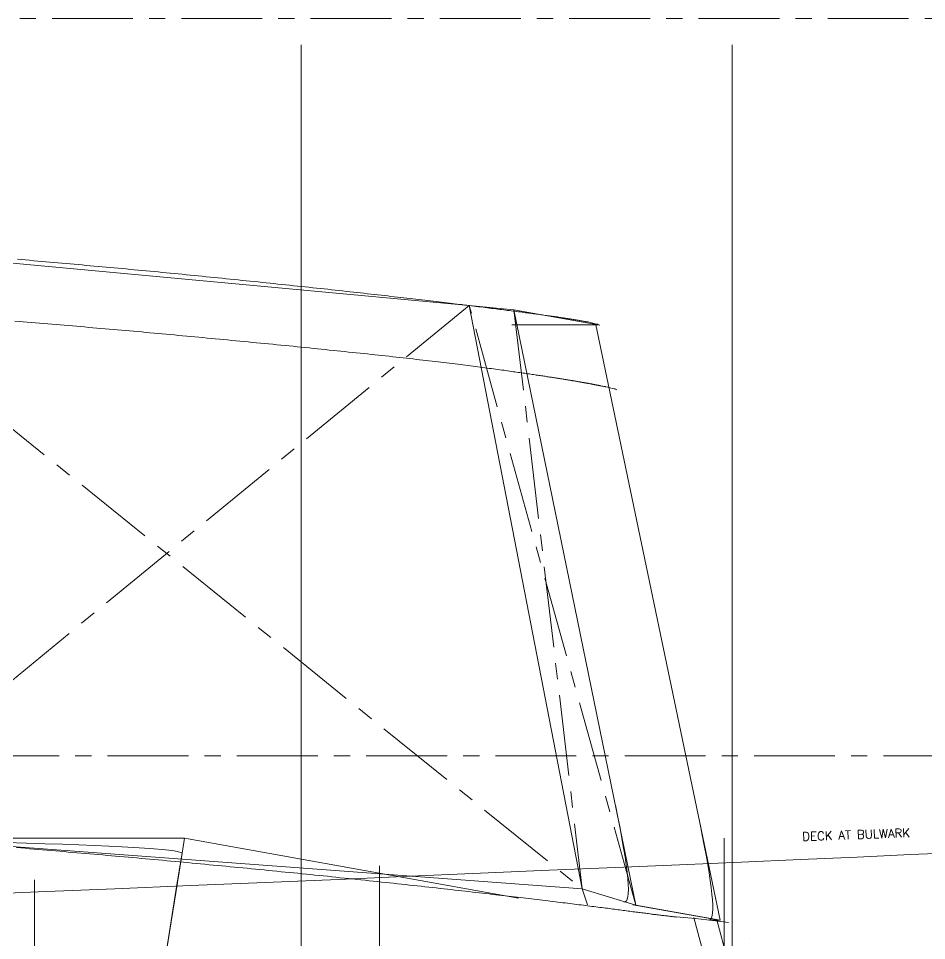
# Model space of a CAD drawing. Extents: x -3086 to 3308, y -97 to 4301.
# Drawn here: x 1172 to 2225, y 3186 to 4255 of the extents above; entities that cross this region are included whole.
import ezdxf

# ---------------------------------------------------------------- set-up
doc = ezdxf.new("R2010")
doc.units = 0
doc.header["$LTSCALE"] = 3
doc.header["$MEASUREMENT"] = 0
doc.linetypes.add('CENTER', pattern=[50, 31.25, -6.25, 6.25, -6.25])
for name, color, linetype in [('10', 7, 'CONTINUOUS'), ('22', 7, 'CONTINUOUS'), ('23', 7, 'CONTINUOUS'), ('3', 7, 'CONTINUOUS'), ('CENTER', 1, 'CENTER'), ('P1', 1, 'CONTINUOUS'), ('P3', 7, 'CONTINUOUS'), ('P5', 3, 'CONTINUOUS')]:
    doc.layers.add(name, color=color, linetype=linetype)
doc.styles.get("Standard").update_dxf_attribs({"font": 'SIMPLEX'})

msp = doc.modelspace()

# ---------------------------------------------------------------- linework, layer by layer
at = {"layer": '10', "lineweight": 0}
msp.add_line((1751.9, 3234.8, -14850), (1364.5, 3304.5, -14850), dxfattribs=at)
at = {"layer": '22', "lineweight": 0}
msp.add_line((2056, 2934.1, -11450), (1982.1, 3209.7, -11450), dxfattribs=at)
at = {"layer": '23', "lineweight": 0}
msp.add_line((2028, 2942.2, -11050), (1955.5, 3212.6, -11050), dxfattribs=at)
at = {"layer": '3', "lineweight": 0}
msp.add_polyline3d([(1847.6, 3828.9, -12122.2), (1847.2, 3829, -12112.3), (1846.7, 3829.1, -12102.6), (1846.3, 3829.2, -12093.1), (1845.8, 3829.3, -12083.8), (1845.4, 3829.4, -12074.7), (1844.9, 3829.5, -12065.8), (1844.5, 3829.6, -12057.1), (1844, 3829.7, -12048.6), (1843.5, 3829.8, -12040.3), (1843.1, 3829.9, -12032.1), (1842.6, 3829.9, -12024.2), (1842.1, 3830, -12016.4), (1841.6, 3830.1, -12008.7), (1841.1, 3830.2, -12001.3), (1840.6, 3830.3, -11994), (1840.2, 3830.4, -11986.9), (1839.7, 3830.5, -11979.9), (1839.2, 3830.6, -11973), (1838.6, 3830.7, -11966.4), (1838.1, 3830.8, -11959.8), (1837.6, 3830.9, -11953.4), (1837.1, 3831, -11947.2), (1836.6, 3831.1, -11941.1), (1836.1, 3831.2, -11935.1), (1835.5, 3831.3, -11929.2), (1835, 3831.4, -11923.5), (1834.5, 3831.5, -11917.9), (1833.9, 3831.6, -11912.4), (1833.4, 3831.7, -11907), (1832.8, 3831.8, -11901.7), (1832.3, 3831.9, -11896.5), (1831.7, 3832, -11891.5), (1831.1, 3832.1, -11886.5), (1830.6, 3832.2, -11881.6), (1830, 3832.3, -11876.8), (1829.4, 3832.4, -11872.1), (1828.8, 3832.5, -11867.5), (1828.2, 3832.6, -11863), (1827.7, 3832.7, -11858.5), (1827.1, 3832.8, -11854.1), (1826.5, 3832.9, -11849.8), (1825.9, 3833, -11845.6), (1825.3, 3833.2, -11841.4), (1824.6, 3833.3, -11837.3), (1824, 3833.4, -11833.2), (1823.4, 3833.5, -11829.2), (1822.8, 3833.6, -11825.2), (1822.1, 3833.7, -11821.3), (1821.5, 3833.8, -11817.4), (1820.9, 3833.9, -11813.6), (1820.2, 3834, -11809.8), (1819.6, 3834.1, -11806), (1818.9, 3834.2, -11802.3), (1818.3, 3834.4, -11798.6), (1817.6, 3834.5, -11794.9), (1816.9, 3834.6, -11791.3), (1816.2, 3834.7, -11787.6), (1815.5, 3834.8, -11784), (1814.8, 3834.9, -11780.5), (1814.1, 3835.1, -11776.9), (1813.4, 3835.2, -11773.4), (1812.7, 3835.3, -11769.9), (1811.9, 3835.4, -11766.5), (1811.2, 3835.6, -11763), (1810.4, 3835.7, -11759.6), (1809.6, 3835.8, -11756.2), (1808.8, 3835.9, -11752.8), (1808, 3836.1, -11749.4), (1807.2, 3836.2, -11746.1), (1806.3, 3836.3, -11742.8), (1805.5, 3836.5, -11739.4), (1804.6, 3836.6, -11736.1), (1803.7, 3836.8, -11732.9), (1802.8, 3836.9, -11729.6), (1801.9, 3837.1, -11726.3), (1800.9, 3837.2, -11723.1), (1800, 3837.4, -11719.8), (1799, 3837.5, -11716.6), (1798, 3837.7, -11713.4), (1796.9, 3837.8, -11710.1), (1795.9, 3838, -11706.9), (1794.8, 3838.2, -11703.7), (1793.7, 3838.3, -11700.5), (1792.6, 3838.5, -11697.3), (1791.5, 3838.7, -11694.1), (1790.3, 3838.9, -11690.9), (1789.1, 3839, -11687.7), (1787.9, 3839.2, -11684.5), (1786.7, 3839.4, -11681.4), (1785.4, 3839.6, -11678.2), (1784.1, 3839.8, -11675), (1782.8, 3840, -11671.8), (1781.4, 3840.2, -11668.5), (1780.1, 3840.4, -11665.3), (1778.7, 3840.6, -11662.1), (1777.2, 3840.8, -11658.9), (1775.8, 3841.1, -11655.6), (1774.3, 3841.3, -11652.4), (1772.7, 3841.5, -11649.1), (1771.2, 3841.7, -11645.9), (1769.6, 3842, -11642.6), (1767.9, 3842.2, -11639.3), (1766.3, 3842.5, -11636), (1764.6, 3842.7, -11632.7), (1762.9, 3843, -11629.3), (1761.1, 3843.2, -11626), (1759.3, 3843.5, -11622.6), (1757.5, 3843.8, -11619.3), (1755.6, 3844, -11615.9), (1753.7, 3844.3, -11612.5), (1751.7, 3844.6, -11609.1), (1749.8, 3844.9, -11605.7), (1747.8, 3845.2, -11602.2), (1745.7, 3845.4, -11598.8), (1743.6, 3845.7, -11595.3), (1741.5, 3846, -11591.9), (1739.3, 3846.3, -11588.4), (1737.1, 3846.7, -11584.9), (1734.9, 3847, -11581.4), (1732.6, 3847.3, -11577.9), (1730.3, 3847.6, -11574.4), (1727.9, 3847.9, -11570.8), (1725.5, 3848.2, -11567.3), (1723.1, 3848.6, -11563.7), (1720.6, 3848.9, -11560.1), (1718.1, 3849.2, -11556.5), (1715.5, 3849.6, -11552.9), (1712.9, 3849.9, -11549.3), (1710.3, 3850.3, -11545.7), (1707.6, 3850.6, -11542), (1704.9, 3851, -11538.4), (1702.1, 3851.3, -11534.7), (1699.3, 3851.7, -11531.1), (1696.4, 3852.1, -11527.4), (1693.5, 3852.4, -11523.7), (1690.6, 3852.8, -11520), (1687.6, 3853.2, -11516.2), (1684.6, 3853.6, -11512.5), (1681.5, 3854, -11508.8), (1678.4, 3854.3, -11505), (1675.2, 3854.7, -11501.2), (1672, 3855.1, -11497.4), (1668.7, 3855.5, -11493.7), (1665.4, 3855.9, -11489.8), (1662.1, 3856.3, -11486), (1658.7, 3856.7, -11482.2), (1655.2, 3857.1, -11478.4), (1651.7, 3857.6, -11474.5), (1648.2, 3858, -11470.6), (1644.6, 3858.4, -11466.7), (1640.9, 3858.8, -11462.9), (1637.2, 3859.2, -11459), (1633.5, 3859.7, -11455), (1629.7, 3860.1, -11451.1), (1625.9, 3860.5, -11447.2), (1622, 3861, -11443.2), (1618.1, 3861.4, -11439.3), (1614.1, 3861.8, -11435.3), (1610.1, 3862.3, -11431.4), (1606.1, 3862.7, -11427.4), (1602, 3863.2, -11423.4), (1597.9, 3863.6, -11419.5), (1593.8, 3864.1, -11415.5), (1589.6, 3864.5, -11411.5), (1585.4, 3865, -11407.5), (1581.1, 3865.4, -11403.5), (1576.8, 3865.9, -11399.5), (1572.5, 3866.4, -11395.5), (1568.2, 3866.8, -11391.5), (1563.8, 3867.3, -11387.6), (1559.4, 3867.7, -11383.6), (1554.9, 3868.2, -11379.6), (1550.5, 3868.7, -11375.6), (1546, 3869.1, -11371.6), (1541.5, 3869.6, -11367.7), (1537, 3870.1, -11363.7), (1532.4, 3870.5, -11359.7), (1527.9, 3871, -11355.8), (1523.3, 3871.5, -11351.8), (1518.7, 3871.9, -11347.9), (1514, 3872.4, -11344), (1509.4, 3872.9, -11340), (1504.7, 3873.4, -11336.1), (1500, 3873.8, -11332.2), (1495.4, 3874.3, -11328.3), (1490.7, 3874.8, -11324.4), (1485.9, 3875.2, -11320.6), (1481.2, 3875.7, -11316.7), (1476.5, 3876.2, -11312.9), (1471.7, 3876.6, -11309.1), (1467, 3877.1, -11305.3), (1462.2, 3877.6, -11301.5), (1457.5, 3878, -11297.7), (1452.7, 3878.5, -11293.9), (1447.9, 3879, -11290.2), (1443.2, 3879.4, -11286.5), (1438.4, 3879.9, -11282.8), (1433.6, 3880.4, -11279.1), (1428.9, 3880.8, -11275.4), (1424.1, 3881.3, -11271.8), (1419.3, 3881.7, -11268.2), (1414.6, 3882.2, -11264.6), (1409.8, 3882.6, -11261), (1405, 3883.1, -11257.5), (1400.3, 3883.5, -11253.9), (1395.5, 3884, -11250.4), (1390.8, 3884.4, -11246.9), (1386, 3884.9, -11243.5), (1381.3, 3885.3, -11240), (1376.5, 3885.8, -11236.6), (1371.8, 3886.2, -11233.2), (1367.1, 3886.7, -11229.8), (1362.3, 3887.1, -11226.5), (1357.6, 3887.5, -11223.1), (1352.8, 3888, -11219.8), (1348.1, 3888.4, -11216.5), (1343.4, 3888.8, -11213.2), (1338.6, 3889.3, -11210), (1333.9, 3889.7, -11206.7), (1329.2, 3890.1, -11203.5), (1324.4, 3890.6, -11200.3), (1319.7, 3891, -11197.1), (1315, 3891.4, -11193.9), (1310.2, 3891.8, -11190.8), (1305.5, 3892.3, -11187.7), (1300.8, 3892.7, -11184.5), (1296.1, 3893.1, -11181.4), (1291.3, 3893.5, -11178.4), (1286.6, 3893.9, -11175.3), (1281.9, 3894.3, -11172.3), (1277.1, 3894.8, -11169.2), (1272.4, 3895.2, -11166.2), (1267.7, 3895.6, -11163.2), (1262.9, 3896, -11160.3), (1258.2, 3896.4, -11157.3), (1253.5, 3896.8, -11154.4), (1248.7, 3897.2, -11151.4), (1244, 3897.7, -11148.5), (1239.2, 3898.1, -11145.6), (1234.5, 3898.5, -11142.8), (1229.8, 3898.9, -11139.9), (1225, 3899.3, -11137.1), (1220.3, 3899.7, -11134.2), (1215.5, 3900.1, -11131.4), (1210.8, 3900.5, -11128.6), (1206, 3900.9, -11125.8), (1201.3, 3901.3, -11123), (1196.5, 3901.7, -11120.3), (1191.8, 3902.1, -11117.5), (1187, 3902.5, -11114.8), (1182.2, 3902.9, -11112.1), (1177.5, 3903.3, -11109.4), (1172.7, 3903.7, -11106.7), (1167.9, 3904.1, -11104)], dxfattribs=at)
at = {"layer": 'CENTER', "color": 5, "lineweight": 0}
for p, q in [((-2989.1, 4255, -10650), (3163.7, 4255, -10650)), ((3169.1, 3400, -10650), (-2987.4, 3400, -10650))]:
    msp.add_line(p, q, dxfattribs=at)
at = {"layer": 'CENTER', "lineweight": 0}
for p, q in [((895.5, 3996.3, -11228.3), (1825.9, 3245.7, -10461.1)), ((1694.8, 3922.2, -11774.2), (948.8, 3310.7, -9830.1))]:
    msp.add_line(p, q, dxfattribs=at)
at = {"layer": 'CENTER', "lineweight": 0, "extrusion": (0, 1, 0)}
for p, q in [((1888.3, 3226.7, -11516.4), (1694.8, 3922.2, -11774.2)), ((1746.8, 3917.1, -12714), (1825.9, 3245.7, -10461.1))]:
    msp.add_line(p, q, dxfattribs=at)
at = {"layer": 'P1', "lineweight": 0}
for p, q in [((1500, 0, -10650), (1500, 4224.4, -10650)), ((2000, 0, -10650), (2000, 4224.4, -10650)), ((1844.3, 3899.6, -12700), (1744.3, 3899.6, -12700)), ((1990.6, 3304.6, 78.5), (1990.6, 2426.6, 78.5)), ((1590.6, 3272.5, 78.5), (1590.6, 1915.4, 78.5)), ((1190.6, 3256.3, 78.5), (1190.6, 1391, 78.5)), ((1983, 3209.6, -11450), (1884.6, 3227.3, -11450))]:
    msp.add_line(p, q, dxfattribs=at)
at = {"layer": 'P1', "lineweight": 0, "extrusion": (-5.14008e-15, 0.999974, -0.007143)}
for p, q in [((1694.8, 3922.2, -11774.2), (1746.8, 3917.1, -12714)), ((1746.8, 3917.1, -12714), (1888.3, 3226.7, -11516.4))]:
    msp.add_line(p, q, dxfattribs=at)
at = {"layer": 'P1', "lineweight": 0, "extrusion": (0, 1, 0)}
for p, q in [((1694.8, 3922.2, -11774.2), (1825.9, 3245.7, -10461.1)), ((1746.8, 3917.1, -12714), (1844.3, 3899.6, -12700)), ((1825.9, 3245.7, -10461.1), (948.8, 3310.7, -9830.1)), ((1825.9, 3245.7, -10461.1), (1832.1, 3227.3, -10458.1)), ((1825.9, 3245.7, -10461.1), (1827.1, 3245.4, -10481.5)), ((1888.3, 3226.7, -11516.4), (1827.1, 3245.4, -10481.5)), ((1888.3, 3226.7, -11516.4), (1985.9, 3209.2, -11502.4)), ((1983, 3209.6, -11450), (1985.9, 3209.2, -11502.4))]:
    msp.add_line(p, q, dxfattribs=at)
at = {"layer": 'P1', "lineweight": 0, "extrusion": (-0.954014, -0.294673, -0.054999)}
msp.add_line((1973.5, 3209.4, -11294.3), (1985.9, 3209.2, -11502.4), dxfattribs=at)
at = {"layer": 'P1', "lineweight": 0, "extrusion": (-7.03121e-18, -0.999974, 0.007143)}
for points, elevation in [([(1827.5, -12094, -0.000794), (1831.9, -12195.9, -0.00313), (1832.9, -12221.8, -0.000147), (1843.7, -12595.9, -0.002123), (1844.3, -12621.8, -0.00101), (1846.4, -12735.5, -0.001378)], -3990.4), ([(1847.6, -12094.5, -0.000794), (1852, -12196.5, -0.00313), (1852.9, -12222.3, -0.000147), (1863.8, -12596.5, -0.002123), (1864.4, -12622.4, -0.000835), (1866.2, -12716.4, -0.001378)], -3915.4)]:
    msp.add_lwpolyline(points, format="xyb", dxfattribs=dict(at, elevation=elevation))
at = {"layer": 'P1', "lineweight": 0, "extrusion": (-0.954014, -0.294673, -0.054999)}
for centre, start, end in [((-3333.2, -11446.8, -2119.3), 329.5612, 1.8836), ((-3284, -11431.2, -2207.6), 329.6589, 359.8744)]:
    msp.add_arc(centre, 800, start, end, dxfattribs=at)
at = {"layer": 'P3', "lineweight": 0, "extrusion": (0, 1, 0)}
msp.add_line((1694.8, 3922.2, -11774.2), (895.5, 3996.3, -11228.3), dxfattribs=at)
at = {"layer": 'P3', "lineweight": 0, "extrusion": (-5.14008e-15, 0.999974, -0.007143)}
msp.add_line((1841.8, 3899.6, -12701.4), (1985.9, 3209.2, -11502.4), dxfattribs=at)
at = {"layer": 'P3', "color": 7, "lineweight": 0}
for p, q in [((-1100, 3304.5, -14850), (1364.5, 3304.5, -14850)), ((1364.5, 3304.5, -14850), (1361.7, 3286.9, -15617.1)), ((1361.7, 3286.9, -15617.1), (1360.3, 3278, -16005.8))]:
    msp.add_line(p, q, dxfattribs=at)
at = {"layer": 'P3', "color": 7, "lineweight": 0, "extrusion": (2.44079e-30, -1, 0)}
msp.add_line((1361.7, 3286.9, -15617.1), (1295, 2870, -15614.9), dxfattribs=at)
at = {"layer": 'P3', "lineweight": 0}
for p, q in [((1360.9, 3282.1, -15850), (1295, 2870.5, -15850)), ((1359.6, 3273.8, -16250), (1295, 2870, -16250)), ((1360.3, 3277.9, -16012.2), (1355, 3244.9, -17450)), ((1358.2, 3264.9, -16650), (1295, 2870, -16650)), ((1356.6, 3255.2, -17050), (1295, 2870, -17050)), ((1355, 3244.9, -17450), (1295, 2870, -17450))]:
    msp.add_line(p, q, dxfattribs=at)
at = {"layer": 'P3', "lineweight": 0, "extrusion": (0, 0.999974, -0.007143)}
msp.add_line((2020.2, 3187.7, -14506.5), (2020.2, 3187.7, -14506.5), dxfattribs=at)
at = {"layer": 'P3', "lineweight": 0, "extrusion": (-7.03121e-18, -0.999974, 0.007143), "elevation": -3290}
for points in [[(1935.1, -10757.2), (1957.2, -11022.7), (1983.5, -11422.7), (1986.6, -11479.1)], [(1986.6, -11479.1), (1995.7, -11644.3)]]:
    msp.add_lwpolyline(points, dxfattribs=at)
at = {"layer": 'P3', "lineweight": 0}
for points in [[(1827.5, 3903.9, -12122.2), (1826.5, 3904.1, -12109.5), (1825.4, 3904.3, -12097.1), (1824.4, 3904.5, -12085.1), (1823.3, 3904.7, -12073.5), (1822.3, 3904.9, -12062.2), (1821.2, 3905.1, -12051.2), (1820, 3905.3, -12040.6), (1818.9, 3905.4, -12030.3), (1817.8, 3905.6, -12020.3), (1816.6, 3905.8, -12010.5), (1815.4, 3906, -12001.1), (1814.2, 3906.2, -11992), (1813, 3906.4, -11983.2), (1811.8, 3906.6, -11974.6), (1810.6, 3906.8, -11966.3), (1809.3, 3907, -11958.3), (1808, 3907.2, -11950.5), (1806.7, 3907.4, -11942.9), (1805.4, 3907.6, -11935.6), (1804.1, 3907.8, -11928.6), (1802.7, 3908, -11921.7), (1801.3, 3908.2, -11915.1), (1799.9, 3908.4, -11908.7), (1798.5, 3908.6, -11902.4), (1797.1, 3908.8, -11896.4), (1795.6, 3909, -11890.6), (1794.1, 3909.2, -11884.9), (1792.6, 3909.4, -11879.4), (1791.1, 3909.7, -11874.1), (1789.6, 3909.9, -11869), (1788, 3910.1, -11863.9), (1786.5, 3910.3, -11859.1), (1784.9, 3910.5, -11854.3), (1783.2, 3910.7, -11849.7), (1781.6, 3911, -11845.3), (1779.9, 3911.2, -11840.9), (1778.2, 3911.4, -11836.7), (1776.5, 3911.6, -11832.5), (1774.8, 3911.9, -11828.4), (1773, 3912.1, -11824.5), (1771.2, 3912.3, -11820.6), (1769.4, 3912.6, -11816.7), (1767.6, 3912.8, -11813), (1765.8, 3913.1, -11809.3), (1763.9, 3913.3, -11805.6), (1762, 3913.6, -11802), (1760, 3913.8, -11798.4), (1758.1, 3914.1, -11794.9), (1756.1, 3914.3, -11791.3), (1754.1, 3914.6, -11787.8), (1752.1, 3914.8, -11784.3), (1750, 3915.1, -11780.8), (1748, 3915.4, -11777.3), (1745.9, 3915.7, -11773.8), (1743.7, 3915.9, -11770.3), (1741.6, 3916.2, -11766.8), (1739.4, 3916.5, -11763.3), (1737.2, 3916.8, -11759.9), (1734.9, 3917.1, -11756.4), (1732.6, 3917.3, -11752.9), (1730.3, 3917.6, -11749.4), (1728, 3917.9, -11746), (1725.7, 3918.2, -11742.5), (1723.3, 3918.5, -11739), (1720.9, 3918.8, -11735.5), (1718.4, 3919.1, -11732.1), (1715.9, 3919.4, -11728.6), (1713.4, 3919.8, -11725.1), (1710.9, 3920.1, -11721.7), (1708.3, 3920.4, -11718.2), (1705.7, 3920.7, -11714.7), (1703.1, 3921, -11711.2), (1700.4, 3921.4, -11707.8), (1697.7, 3921.7, -11704.3), (1695, 3922, -11700.8), (1692.2, 3922.4, -11697.3), (1689.4, 3922.7, -11693.8), (1686.6, 3923.1, -11690.3), (1683.8, 3923.4, -11686.8), (1680.9, 3923.8, -11683.3), (1677.9, 3924.1, -11679.8), (1675, 3924.5, -11676.2), (1672, 3924.8, -11672.7), (1668.9, 3925.2, -11669.2), (1665.9, 3925.6, -11665.6), (1662.7, 3925.9, -11662.1), (1659.6, 3926.3, -11658.5), (1656.4, 3926.7, -11654.9), (1653.2, 3927.1, -11651.4), (1650, 3927.4, -11647.8), (1646.7, 3927.8, -11644.2), (1643.3, 3928.2, -11640.6), (1640, 3928.6, -11637), (1636.6, 3929, -11633.3), (1633.1, 3929.4, -11629.7), (1629.6, 3929.8, -11626), (1626.1, 3930.2, -11622.4), (1622.5, 3930.6, -11618.7), (1618.9, 3931, -11615), (1615.3, 3931.5, -11611.3), (1611.6, 3931.9, -11607.6), (1607.9, 3932.3, -11603.9), (1604.1, 3932.7, -11600.1), (1600.3, 3933.2, -11596.4), (1596.5, 3933.6, -11592.6), (1592.6, 3934, -11588.8), (1588.7, 3934.5, -11585), (1584.8, 3934.9, -11581.2), (1580.8, 3935.4, -11577.4), (1576.8, 3935.8, -11573.6), (1572.8, 3936.3, -11569.8), (1568.7, 3936.7, -11566), (1564.6, 3937.2, -11562.2), (1560.5, 3937.6, -11558.3), (1556.3, 3938.1, -11554.5), (1552.1, 3938.5, -11550.7), (1547.9, 3939, -11546.8), (1543.7, 3939.5, -11543), (1539.4, 3939.9, -11539.1), (1535.1, 3940.4, -11535.3), (1530.8, 3940.9, -11531.4), (1526.4, 3941.3, -11527.6), (1522.1, 3941.8, -11523.7), (1517.7, 3942.3, -11519.9), (1513.3, 3942.7, -11516.1), (1508.9, 3943.2, -11512.2), (1504.4, 3943.7, -11508.4), (1500, 3944.2, -11504.6), (1495.5, 3944.6, -11500.7), (1491, 3945.1, -11496.9), (1486.5, 3945.6, -11493.1), (1482, 3946.1, -11489.3), (1477.4, 3946.5, -11485.5), (1472.9, 3947, -11481.7), (1468.3, 3947.5, -11477.9), (1463.8, 3948, -11474.2), (1459.2, 3948.5, -11470.4), (1454.6, 3948.9, -11466.7), (1450, 3949.4, -11463), (1445.4, 3949.9, -11459.2), (1440.8, 3950.4, -11455.5), (1436.1, 3950.8, -11451.8), (1431.5, 3951.3, -11448.2), (1426.9, 3951.8, -11444.5), (1422.2, 3952.3, -11440.9), (1417.6, 3952.7, -11437.2), (1413, 3953.2, -11433.6), (1408.3, 3953.7, -11430), (1403.7, 3954.1, -11426.5), (1399, 3954.6, -11422.9), (1394.4, 3955.1, -11419.4), (1389.7, 3955.5, -11415.9), (1385.1, 3956, -11412.4), (1380.5, 3956.4, -11408.9), (1375.8, 3956.9, -11405.5), (1371.2, 3957.4, -11402), (1366.5, 3957.8, -11398.6), (1361.9, 3958.3, -11395.2), (1357.3, 3958.7, -11391.9), (1352.6, 3959.2, -11388.5), (1348, 3959.6, -11385.2), (1343.4, 3960.1, -11381.9), (1338.7, 3960.5, -11378.6), (1334.1, 3961, -11375.3), (1329.4, 3961.4, -11372), (1324.8, 3961.8, -11368.8), (1320.2, 3962.3, -11365.6), (1315.5, 3962.7, -11362.4), (1310.9, 3963.2, -11359.2), (1306.2, 3963.6, -11356), (1301.6, 3964, -11352.9), (1297, 3964.5, -11349.7), (1292.3, 3964.9, -11346.6), (1287.7, 3965.3, -11343.5), (1283, 3965.8, -11340.4), (1278.4, 3966.2, -11337.4), (1273.7, 3966.6, -11334.3), (1269.1, 3967, -11331.3), (1264.4, 3967.5, -11328.3), (1259.8, 3967.9, -11325.3), (1255.1, 3968.3, -11322.3), (1250.4, 3968.7, -11319.3), (1245.8, 3969.2, -11316.4), (1241.1, 3969.6, -11313.4), (1236.4, 3970, -11310.5), (1231.8, 3970.4, -11307.6), (1227.1, 3970.8, -11304.7), (1222.4, 3971.3, -11301.9), (1217.7, 3971.7, -11299), (1213.1, 3972.1, -11296.1), (1208.4, 3972.5, -11293.3), (1203.7, 3972.9, -11290.5), (1199, 3973.3, -11287.7), (1194.3, 3973.7, -11284.9), (1189.6, 3974.1, -11282.1), (1184.9, 3974.6, -11279.4), (1180.2, 3975, -11276.6), (1175.5, 3975.4, -11273.9), (1170.8, 3975.8, -11271.2)], [(1827.5, 3903.9, -12122.2), (1826.5, 3904.1, -12113.2), (1825.4, 3904.3, -12104.5), (1824.4, 3904.5, -12096), (1823.3, 3904.7, -12087.6), (1822.3, 3904.9, -12079.5), (1821.2, 3905.1, -12071.6), (1820, 3905.3, -12063.8), (1818.9, 3905.4, -12056.3), (1817.8, 3905.6, -12048.9), (1816.6, 3905.8, -12041.7), (1815.4, 3906, -12034.7), (1814.2, 3906.2, -12027.8), (1813, 3906.4, -12021.2), (1811.8, 3906.6, -12014.6), (1810.6, 3906.8, -12008.3), (1809.3, 3907, -12002.1), (1808, 3907.2, -11996), (1806.7, 3907.4, -11990.1), (1805.4, 3907.6, -11984.3), (1804.1, 3907.8, -11978.6), (1802.7, 3908, -11973.1), (1801.3, 3908.2, -11967.7), (1799.9, 3908.4, -11962.5), (1798.5, 3908.6, -11957.3), (1797.1, 3908.8, -11952.3), (1795.6, 3909, -11947.4), (1794.1, 3909.2, -11942.6), (1792.6, 3909.4, -11937.9), (1791.1, 3909.7, -11933.3), (1789.6, 3909.9, -11928.7), (1788, 3910.1, -11924.3), (1786.5, 3910.3, -11920), (1784.9, 3910.5, -11915.7), (1783.2, 3910.7, -11911.5), (1781.6, 3911, -11907.4), (1779.9, 3911.2, -11903.4), (1778.2, 3911.4, -11899.4), (1776.5, 3911.6, -11895.5), (1774.8, 3911.9, -11891.6), (1773, 3912.1, -11887.8), (1771.2, 3912.3, -11884.1), (1769.4, 3912.6, -11880.3), (1767.6, 3912.8, -11876.7), (1765.8, 3913.1, -11873), (1763.9, 3913.3, -11869.4), (1762, 3913.6, -11865.8), (1760, 3913.8, -11862.3), (1758.1, 3914.1, -11858.7), (1756.1, 3914.3, -11855.2), (1754.1, 3914.6, -11851.7), (1752.1, 3914.8, -11848.2), (1750, 3915.1, -11844.7), (1748, 3915.4, -11841.2), (1745.9, 3915.7, -11837.7), (1743.7, 3915.9, -11834.2), (1741.6, 3916.2, -11830.7), (1739.4, 3916.5, -11827.2), (1737.2, 3916.8, -11823.7), (1734.9, 3917.1, -11820.2), (1732.6, 3917.3, -11816.8), (1730.3, 3917.6, -11813.3), (1728, 3917.9, -11809.8), (1725.7, 3918.2, -11806.4), (1723.3, 3918.5, -11802.9), (1720.9, 3918.8, -11799.4), (1718.4, 3919.1, -11795.9), (1715.9, 3919.4, -11792.5), (1713.4, 3919.8, -11789), (1710.9, 3920.1, -11785.5), (1708.3, 3920.4, -11782.1), (1705.7, 3920.7, -11778.6), (1703.1, 3921, -11775.1), (1700.4, 3921.4, -11771.6), (1697.7, 3921.7, -11768.1), (1695, 3922, -11764.7), (1692.2, 3922.4, -11761.2), (1689.4, 3922.7, -11757.7), (1686.6, 3923.1, -11754.2), (1683.8, 3923.4, -11750.7), (1680.9, 3923.8, -11747.1), (1677.9, 3924.1, -11743.6), (1675, 3924.5, -11740.1), (1672, 3924.8, -11736.6), (1668.9, 3925.2, -11733), (1665.9, 3925.6, -11729.5), (1662.7, 3925.9, -11725.9), (1659.6, 3926.3, -11722.4), (1656.4, 3926.7, -11718.8), (1653.2, 3927.1, -11715.2), (1650, 3927.4, -11711.7), (1646.7, 3927.8, -11708.1), (1643.3, 3928.2, -11704.4), (1640, 3928.6, -11700.8), (1636.6, 3929, -11697.2), (1633.1, 3929.4, -11693.6), (1629.6, 3929.8, -11689.9), (1626.1, 3930.2, -11686.2), (1622.5, 3930.6, -11682.6), (1618.9, 3931, -11678.9), (1615.3, 3931.5, -11675.2), (1611.6, 3931.9, -11671.5), (1607.9, 3932.3, -11667.7), (1604.1, 3932.7, -11664), (1600.3, 3933.2, -11660.2), (1596.5, 3933.6, -11656.5), (1592.6, 3934, -11652.7), (1588.7, 3934.5, -11648.9), (1584.8, 3934.9, -11645.1), (1580.8, 3935.4, -11641.3), (1576.8, 3935.8, -11637.5), (1572.8, 3936.3, -11633.7), (1568.7, 3936.7, -11629.9), (1564.6, 3937.2, -11626), (1560.5, 3937.6, -11622.2), (1556.3, 3938.1, -11618.4), (1552.1, 3938.5, -11614.5), (1547.9, 3939, -11610.7), (1543.7, 3939.5, -11606.8), (1539.4, 3939.9, -11603), (1535.1, 3940.4, -11599.1), (1530.8, 3940.9, -11595.3), (1526.4, 3941.3, -11591.5), (1522.1, 3941.8, -11587.6), (1517.7, 3942.3, -11583.8), (1513.3, 3942.7, -11579.9), (1508.9, 3943.2, -11576.1), (1504.4, 3943.7, -11572.3), (1500, 3944.2, -11568.4), (1495.5, 3944.6, -11564.6), (1491, 3945.1, -11560.8), (1486.5, 3945.6, -11557), (1482, 3946.1, -11553.2), (1477.4, 3946.5, -11549.4), (1472.9, 3947, -11545.6), (1468.3, 3947.5, -11541.8), (1463.8, 3948, -11538), (1459.2, 3948.5, -11534.3), (1454.6, 3948.9, -11530.6), (1450, 3949.4, -11526.8), (1445.4, 3949.9, -11523.1), (1440.8, 3950.4, -11519.4), (1436.1, 3950.8, -11515.7), (1431.5, 3951.3, -11512), (1426.9, 3951.8, -11508.4), (1422.2, 3952.3, -11504.7), (1417.6, 3952.7, -11501.1), (1413, 3953.2, -11497.5), (1408.3, 3953.7, -11493.9), (1403.7, 3954.1, -11490.3), (1399, 3954.6, -11486.8), (1394.4, 3955.1, -11483.3), (1389.7, 3955.5, -11479.8), (1385.1, 3956, -11476.3), (1380.5, 3956.4, -11472.8), (1375.8, 3956.9, -11469.3), (1371.2, 3957.4, -11465.9), (1366.5, 3957.8, -11462.5), (1361.9, 3958.3, -11459.1), (1357.3, 3958.7, -11455.7), (1352.6, 3959.2, -11452.4), (1348, 3959.6, -11449.1), (1343.4, 3960.1, -11445.7), (1338.7, 3960.5, -11442.4), (1334.1, 3961, -11439.2), (1329.4, 3961.4, -11435.9), (1324.8, 3961.8, -11432.7), (1320.2, 3962.3, -11429.5), (1315.5, 3962.7, -11426.2), (1310.9, 3963.2, -11423.1), (1306.2, 3963.6, -11419.9), (1301.6, 3964, -11416.7), (1297, 3964.5, -11413.6), (1292.3, 3964.9, -11410.5), (1287.7, 3965.3, -11407.4), (1283, 3965.8, -11404.3), (1278.4, 3966.2, -11401.2), (1273.7, 3966.6, -11398.2), (1269.1, 3967, -11395.2), (1264.4, 3967.5, -11392.2), (1259.8, 3967.9, -11389.2), (1255.1, 3968.3, -11386.2), (1250.4, 3968.7, -11383.2), (1245.8, 3969.2, -11380.2), (1241.1, 3969.6, -11377.3), (1236.4, 3970, -11374.4), (1231.8, 3970.4, -11371.5), (1227.1, 3970.8, -11368.6), (1222.4, 3971.3, -11365.7), (1217.7, 3971.7, -11362.9), (1213.1, 3972.1, -11360), (1208.4, 3972.5, -11357.2), (1203.7, 3972.9, -11354.4), (1199, 3973.3, -11351.6), (1194.3, 3973.7, -11348.8), (1189.6, 3974.1, -11346), (1184.9, 3974.6, -11343.2), (1180.2, 3975, -11340.5), (1175.5, 3975.4, -11337.8), (1170.8, 3975.8, -11335)], [(1935.1, 3213, -10780.4), (1934, 3213.1, -10770.9), (1932.9, 3213.3, -10761.7), (1931.8, 3213.4, -10752.7), (1930.6, 3213.5, -10743.8), (1929.5, 3213.6, -10735.2), (1928.3, 3213.8, -10726.9), (1927.2, 3213.9, -10718.7), (1926, 3214, -10710.7), (1924.8, 3214.2, -10702.9), (1923.5, 3214.3, -10695.2), (1922.3, 3214.5, -10687.8), (1921, 3214.6, -10680.6), (1919.7, 3214.8, -10673.5), (1918.4, 3214.9, -10666.6), (1917.1, 3215.1, -10659.8), (1915.8, 3215.2, -10653.3), (1914.4, 3215.4, -10646.8), (1913, 3215.6, -10640.6), (1911.7, 3215.8, -10634.4), (1910.2, 3215.9, -10628.5), (1908.8, 3216.1, -10622.6), (1907.3, 3216.3, -10616.9), (1905.9, 3216.5, -10611.4), (1904.4, 3216.7, -10605.9), (1902.8, 3216.9, -10600.6), (1901.3, 3217.1, -10595.4), (1899.7, 3217.3, -10590.3), (1898.2, 3217.5, -10585.3), (1896.6, 3217.7, -10580.4), (1894.9, 3217.9, -10575.6), (1893.3, 3218.1, -10571), (1891.6, 3218.3, -10566.4), (1889.9, 3218.5, -10561.9), (1888.2, 3218.8, -10557.4), (1886.5, 3219, -10553.1), (1884.7, 3219.2, -10548.8), (1882.9, 3219.5, -10544.6), (1881.1, 3219.7, -10540.4), (1879.2, 3219.9, -10536.4), (1877.4, 3220.2, -10532.3), (1875.5, 3220.4, -10528.3), (1873.6, 3220.7, -10524.4), (1871.7, 3220.9, -10520.5), (1869.7, 3221.2, -10516.7), (1867.7, 3221.4, -10512.8), (1865.7, 3221.7, -10509.1), (1863.6, 3222, -10505.3), (1861.6, 3222.2, -10501.5), (1859.5, 3222.5, -10497.8), (1857.4, 3222.8, -10494.1), (1855.2, 3223.1, -10490.4), (1853.1, 3223.4, -10486.7), (1850.9, 3223.6, -10482.9), (1848.6, 3223.9, -10479.2), (1846.4, 3224.2, -10475.5), (1844.1, 3224.5, -10471.9), (1841.8, 3224.8, -10468.2), (1839.4, 3225.1, -10464.5), (1837, 3225.4, -10460.8), (1834.6, 3225.7, -10457.1), (1832.2, 3226, -10453.4), (1829.7, 3226.3, -10449.8), (1827.3, 3226.6, -10446.1), (1824.7, 3227, -10442.4), (1822.2, 3227.3, -10438.7), (1819.6, 3227.6, -10435.1), (1817, 3227.9, -10431.4), (1814.3, 3228.3, -10427.7), (1811.6, 3228.6, -10424.1), (1808.9, 3228.9, -10420.4), (1806.1, 3229.3, -10416.7), (1803.4, 3229.6, -10413), (1800.5, 3230, -10409.3), (1797.7, 3230.3, -10405.6), (1794.8, 3230.7, -10401.9), (1791.9, 3231, -10398.3), (1788.9, 3231.4, -10394.6), (1785.9, 3231.8, -10390.8), (1782.9, 3232.1, -10387.1), (1779.8, 3232.5, -10383.4), (1776.7, 3232.9, -10379.7), (1773.6, 3233.3, -10376), (1770.4, 3233.6, -10372.2), (1767.2, 3234, -10368.5), (1763.9, 3234.4, -10364.7), (1760.6, 3234.8, -10361), (1757.3, 3235.2, -10357.2), (1754, 3235.6, -10353.4), (1750.5, 3236, -10349.6), (1747.1, 3236.4, -10345.8), (1743.6, 3236.8, -10342), (1740.1, 3237.2, -10338.2), (1736.5, 3237.6, -10334.4), (1732.9, 3238.1, -10330.5), (1729.3, 3238.5, -10326.7), (1725.6, 3238.9, -10322.8), (1721.9, 3239.3, -10318.9), (1718.1, 3239.8, -10315.1), (1714.3, 3240.2, -10311.1), (1710.4, 3240.7, -10307.2), (1706.5, 3241.1, -10303.3), (1702.6, 3241.6, -10299.3), (1698.6, 3242, -10295.4), (1694.6, 3242.5, -10291.4), (1690.5, 3242.9, -10287.4), (1686.4, 3243.4, -10283.4), (1682.3, 3243.8, -10279.4), (1678.1, 3244.3, -10275.4), (1673.9, 3244.8, -10271.4), (1669.7, 3245.3, -10267.3), (1665.4, 3245.7, -10263.3), (1661.1, 3246.2, -10259.3), (1656.7, 3246.7, -10255.2), (1652.4, 3247.2, -10251.2), (1648, 3247.7, -10247.1), (1643.5, 3248.1, -10243), (1639.1, 3248.6, -10239), (1634.6, 3249.1, -10234.9), (1630.1, 3249.6, -10230.8), (1625.5, 3250.1, -10226.7), (1620.9, 3250.6, -10222.7), (1616.4, 3251.1, -10218.6), (1611.7, 3251.6, -10214.5), (1607.1, 3252.1, -10210.5), (1602.4, 3252.6, -10206.4), (1597.8, 3253.1, -10202.3), (1593.1, 3253.6, -10198.3), (1588.3, 3254.1, -10194.2), (1583.6, 3254.6, -10190.2), (1578.9, 3255.1, -10186.1), (1574.1, 3255.6, -10182.1), (1569.3, 3256.1, -10178.1), (1564.5, 3256.6, -10174.1), (1559.7, 3257.1, -10170.1), (1554.8, 3257.6, -10166.1), (1550, 3258.1, -10162.1), (1545.2, 3258.6, -10158.1), (1540.3, 3259.2, -10154.1), (1535.4, 3259.7, -10150.2), (1530.5, 3260.2, -10146.2), (1525.7, 3260.7, -10142.3), (1520.8, 3261.2, -10138.4), (1515.9, 3261.7, -10134.5), (1511, 3262.2, -10130.7), (1506.1, 3262.7, -10126.8), (1501.1, 3263.2, -10123), (1496.2, 3263.7, -10119.1), (1491.3, 3264.2, -10115.3), (1486.4, 3264.7, -10111.6), (1481.5, 3265.1, -10107.8), (1476.6, 3265.6, -10104.1), (1471.6, 3266.1, -10100.4), (1466.7, 3266.6, -10096.7), (1461.8, 3267.1, -10093), (1456.9, 3267.6, -10089.3), (1452, 3268.1, -10085.7), (1447.1, 3268.5, -10082.1), (1442.2, 3269, -10078.5), (1437.3, 3269.5, -10074.9), (1432.4, 3270, -10071.4), (1427.5, 3270.5, -10067.9), (1422.5, 3270.9, -10064.4), (1417.6, 3271.4, -10060.9), (1412.7, 3271.9, -10057.4), (1407.8, 3272.3, -10053.9), (1402.9, 3272.8, -10050.5), (1398, 3273.3, -10047.1), (1393.1, 3273.7, -10043.7), (1388.2, 3274.2, -10040.3), (1383.3, 3274.7, -10037), (1378.3, 3275.1, -10033.7), (1373.4, 3275.6, -10030.3), (1368.5, 3276.1, -10027), (1363.6, 3276.5, -10023.8), (1358.7, 3277, -10020.5), (1353.8, 3277.4, -10017.3), (1348.8, 3277.9, -10014), (1343.9, 3278.3, -10010.8), (1339, 3278.8, -10007.6), (1334, 3279.2, -10004.4), (1329.1, 3279.7, -10001.3), (1324.2, 3280.1, -9998.1), (1319.2, 3280.6, -9995), (1314.3, 3281, -9991.9), (1309.4, 3281.5, -9988.8), (1304.4, 3281.9, -9985.7), (1299.5, 3282.3, -9982.7), (1294.5, 3282.8, -9979.6), (1289.6, 3283.2, -9976.6), (1284.6, 3283.7, -9973.6), (1279.7, 3284.1, -9970.6), (1274.7, 3284.5, -9967.6), (1269.7, 3285, -9964.7), (1264.8, 3285.4, -9961.7), (1259.8, 3285.8, -9958.8), (1254.8, 3286.3, -9955.8), (1249.8, 3286.7, -9952.9), (1244.8, 3287.1, -9950), (1239.8, 3287.6, -9947.2), (1234.8, 3288, -9944.3), (1229.8, 3288.4, -9941.4), (1224.8, 3288.9, -9938.6), (1219.8, 3289.3, -9935.8), (1214.8, 3289.7, -9933), (1209.8, 3290.1, -9930.2), (1204.8, 3290.6, -9927.4), (1199.8, 3291, -9924.6), (1194.7, 3291.4, -9921.9), (1189.7, 3291.8, -9919.1), (1184.7, 3292.2, -9916.4), (1179.7, 3292.7, -9913.7), (1174.6, 3293.1, -9911), (1169.6, 3293.5, -9908.3)]]:
    msp.add_polyline3d(points, dxfattribs=at)
at = {"layer": 'P3', "color": 7, "lineweight": 0, "extrusion": (-5.81885e-16, 0.999679, -0.025344)}
msp.add_arc((-659.8, -15537.1, 3681.7), 702, 91.1955, 179.3171, dxfattribs=at)
at = {"layer": 'P5', "lineweight": 0, "extrusion": (0.002569, -0.115617, 0.993291)}
msp.add_line((1825.9, 3245.7, -10461.1), (1694.8, 3922.2, -11774.2), dxfattribs=at)
at = {"layer": 'P5', "color": 3, "lineweight": 0}
msp.add_polyline3d([(2265.6, 3287.9, 216.3), (2206.9, 3285.4, 237.8), (2144.8, 3282.6, 260.5), (2079.3, 3279.8, 284.5), (2010.6, 3276.8, 309.6), (1938.9, 3273.7, 335.8), (1864.5, 3270.5, 362.9), (1787.5, 3267.2, 391), (1708.1, 3263.8, 419.8), (1626.6, 3260.3, 449.4), (1543.2, 3256.7, 479.6), (1458.1, 3253.1, 510.4), (1371.5, 3249.5, 541.7), (1283.6, 3245.8, 573.3), (1194.9, 3242.1, 605.2), (1105.3, 3238.4, 637.3)], dxfattribs=at)

# ---------------------------------------------------------------- texts
at = {"layer": 'P5', "lineweight": 0}
msp.add_text('DECK AT BULWARK', height=10, rotation=2.0699, dxfattribs=at).set_placement((2081.4, 3301.3, -10650))

doc.saveas('drawing.dxf')
